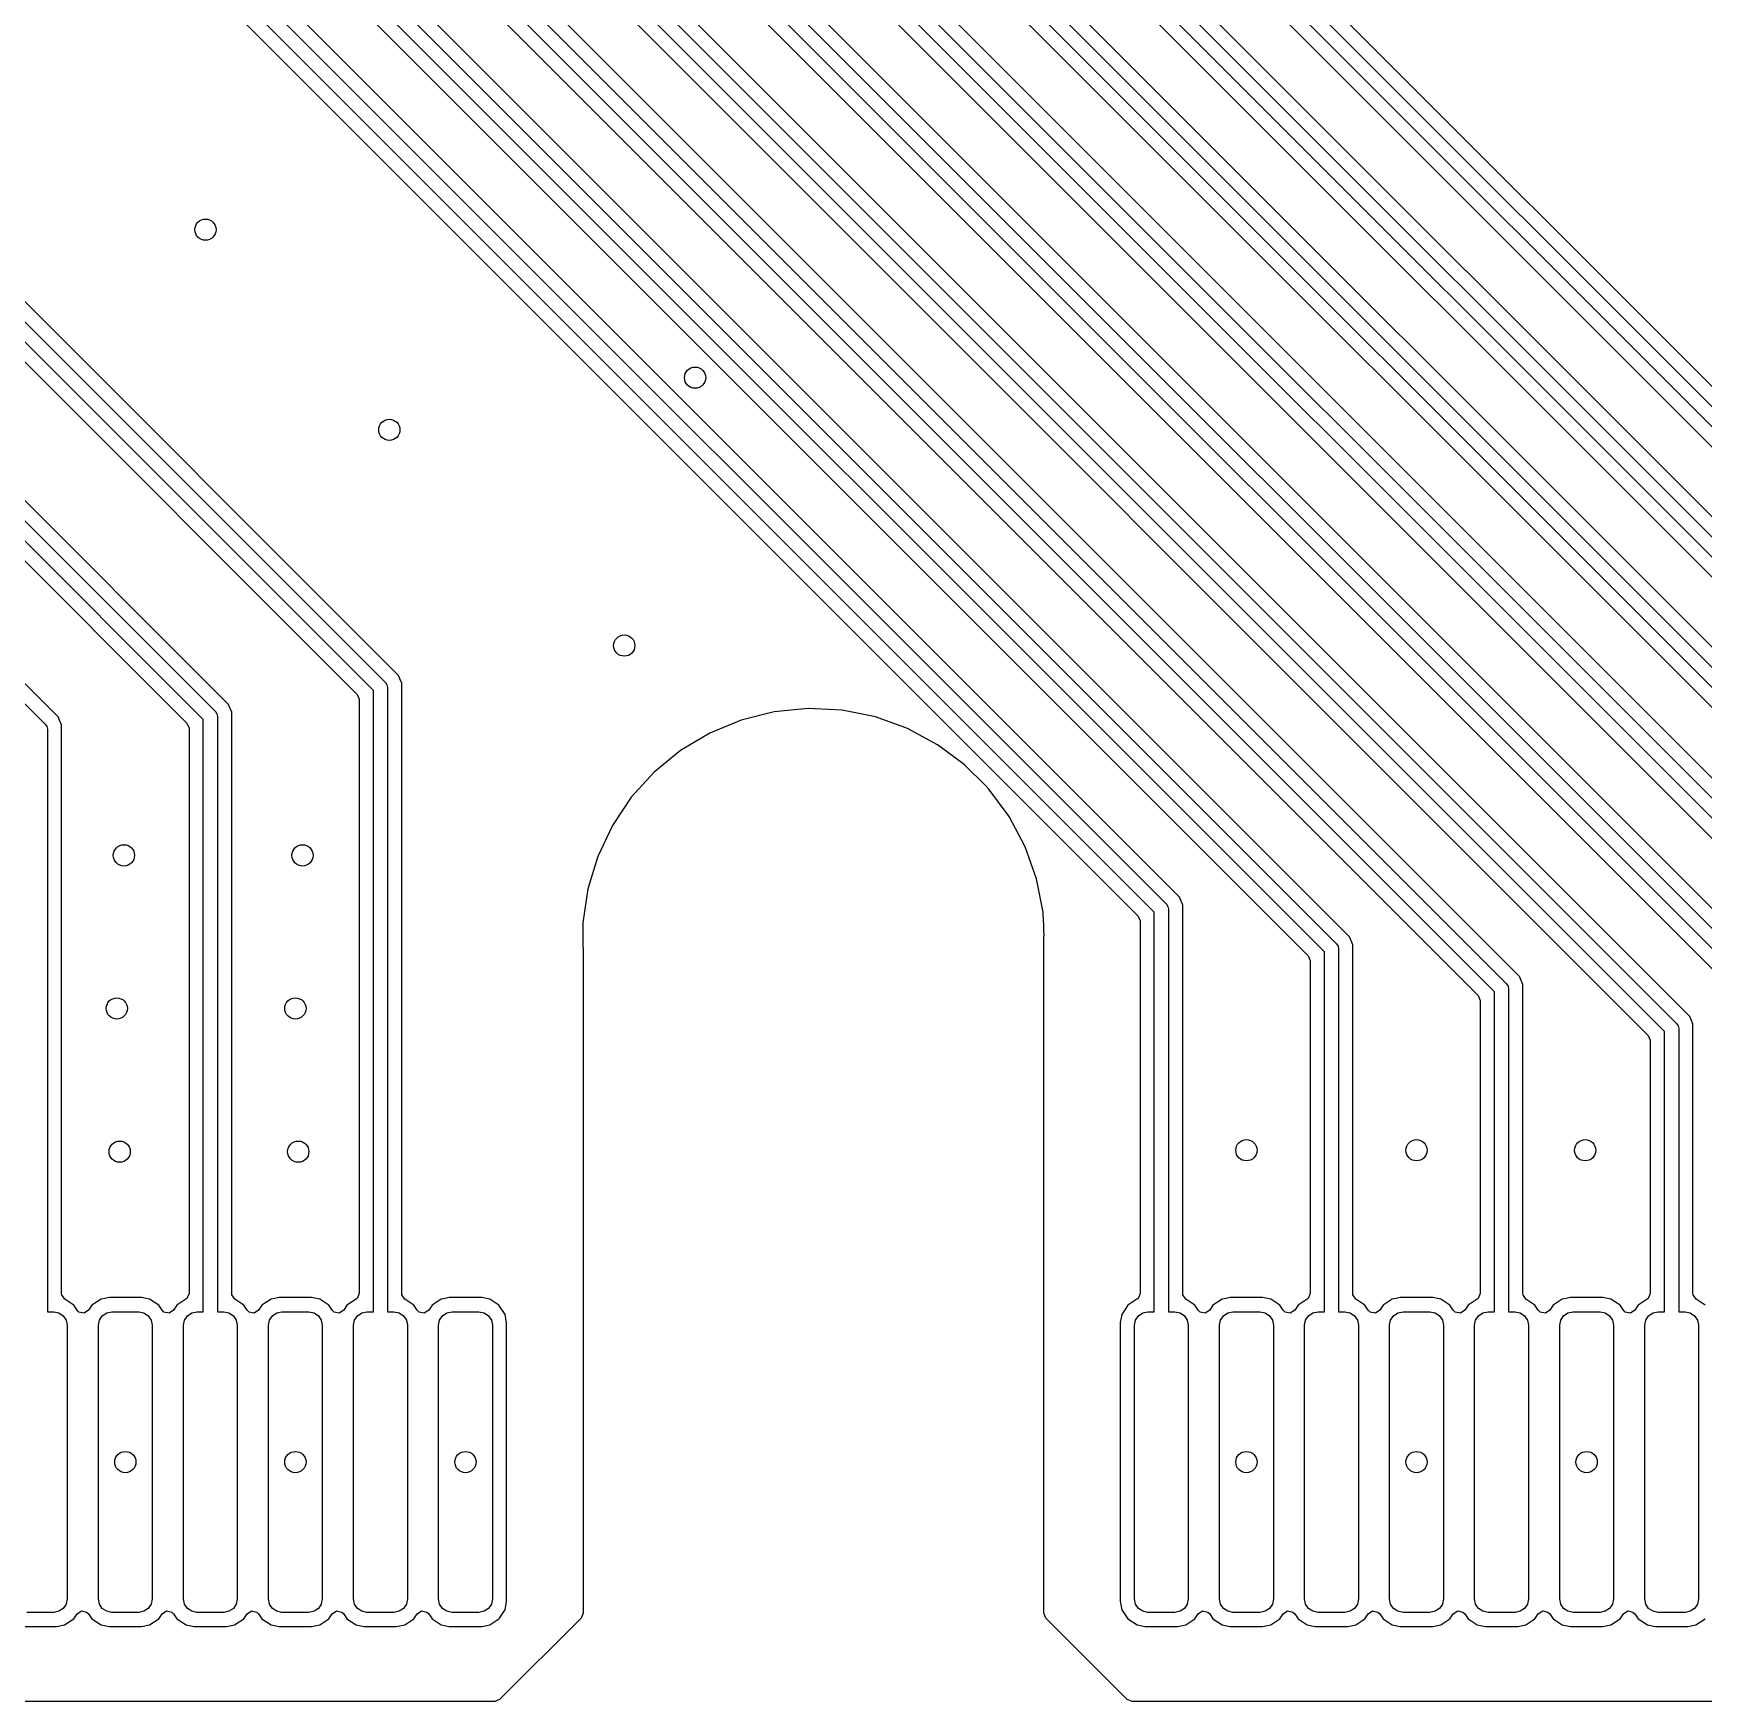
# Model space of a CAD drawing. Extents: x 114.9 to 199.6, y -137.1 to -76.7.
# Drawn here: x 172.59 to 184.38, y -137.15 to -125.38 of the extents above; entities that cross this region are included whole.
import ezdxf

# ---------------------------------------------------------------- set-up
doc = ezdxf.new("R2010")
doc.units = 0
doc.layers.add('BLACK', color=7, linetype='CONTINUOUS')

msp = doc.modelspace()

# ---------------------------------------------------------------- linework, layer by layer
at = {"layer": 'BLACK', "linetype": 'CONTINUOUS'}
for p, q in [((185.477585, -132.597024), (175.424852, -122.544291)), ((178.682414, -122.546774), (189.985148, -133.849507)), ((190.1, -133.82223), (178.774645, -122.496875)), ((178.86, -122.44081), (190.185355, -133.766165)), ((185.3, -132.70299), (175.224645, -122.627635)), ((175.31, -122.57157), (185.385355, -132.646925)), ((176.31, -122.652329), (186.585356, -132.927685)), ((186.677586, -132.877786), (176.424852, -122.625052)), ((178.14, -122.640049), (188.985355, -133.485404)), ((189.077586, -133.435507), (178.254852, -122.612772)), ((175.132413, -122.677534), (185.185148, -132.730268)), ((176.132412, -122.758292), (181.265174, -127.891054)), ((186.5, -132.98375), (176.224645, -122.708395)), ((187.7, -133.26071), (177.194645, -122.755355)), ((177.28, -122.699289), (187.785356, -133.204645)), ((187.877588, -133.154749), (177.394852, -122.672012)), ((177.962414, -122.746015), (188.785148, -133.568747)), ((188.9, -133.54147), (178.054645, -122.696115)), ((184.1, -132.42223), (174.564645, -122.886875)), ((174.65, -122.830809), (184.185356, -132.366165)), ((184.277586, -132.316266), (174.764852, -122.803532)), ((177.102414, -122.805255), (187.585148, -133.287987)), ((174.472413, -122.936774), (183.985148, -132.449507)), ((174, -123.10005), (182.985355, -132.085405)), ((183.077587, -132.035508), (174.114852, -123.072772)), ((173.822413, -123.206014), (182.785148, -132.168747)), ((182.9, -132.14147), (173.914645, -123.156115)), ((173.35, -123.369289), (181.785356, -131.804645)), ((181.877587, -131.754747), (173.464852, -123.342012)), ((173.172413, -123.475254), (181.585148, -131.887987)), ((181.7, -131.86071), (173.264645, -123.425355)), ((180.677588, -131.474749), (172.807852, -123.605012)), ((185.711319, -129.15), (180.150568, -123.589248)), ((180.5, -131.58071), (172.607645, -123.688355)), ((172.693, -123.632289), (180.585356, -131.524645)), ((172.515413, -123.738254), (180.385148, -131.607987)), ((174.99, -130.016899), (170.107645, -125.134544)), ((170.193, -125.078479), (175.075355, -129.960834)), ((175.167588, -129.910938), (170.307852, -125.051201)), ((170.015413, -125.184443), (174.875148, -130.044176)), ((173.79, -130.22071), (169.174645, -125.605355)), ((169.26, -125.54929), (173.875355, -130.164645)), ((173.967588, -130.114749), (169.374852, -125.522012)), ((172.767587, -130.204748), (168.284852, -125.722012)), ((169.082413, -125.655254), (173.675148, -130.247987)), ((168.17, -125.749289), (172.675355, -130.254644)), ((181.265174, -127.891054), (186.385148, -133.011027)), ((175.075355, -129.960834), (175.086194, -129.977055)), ((175.086194, -129.977055), (175.09, -129.996189)), ((175.179042, -129.938593), (175.167588, -129.910938)), ((175.179043, -129.938596), (175.179042, -129.938593)), ((175.1905, -129.966253), (175.179043, -129.938596)), ((175.1905, -134.270767), (175.1905, -129.966253)), ((174.875148, -130.044176), (174.8895, -130.078824)), ((174.8895, -130.078824), (174.8895, -134.270767)), ((174.99, -134.4), (174.99, -130.016899)), ((175.09, -129.996189), (175.09, -134.4)), ((172.774295, -130.220946), (172.767587, -130.204748)), ((173.875355, -130.164645), (173.886194, -130.180866)), ((173.886194, -130.180866), (173.89, -130.2)), ((173.89, -130.2), (173.89, -134.4)), ((173.971326, -130.123775), (173.967588, -130.114749)), ((173.971327, -130.123777), (173.971326, -130.123775)), ((173.990499, -130.170062), (173.971327, -130.123777)), ((173.9905, -130.170066), (173.990499, -130.170062)), ((173.9905, -134.270767), (173.9905, -130.170066)), ((177.818779, -130.167286), (177.5856, -130.225304)), ((178.057953, -130.144151), (177.818779, -130.167286)), ((178.057954, -130.144151), (178.057953, -130.144151)), ((178.105949, -130.146601), (178.057954, -130.144151)), ((178.297937, -130.156402), (178.105949, -130.146601)), ((178.533506, -130.203773), (178.297937, -130.156402)), ((178.533512, -130.203775), (178.533506, -130.203773)), ((178.75956, -130.285234), (178.533512, -130.203775)), ((172.675355, -130.254644), (172.686194, -130.270865)), ((172.686194, -130.270865), (172.686194, -130.270866)), ((172.686194, -130.270866), (172.69, -130.29)), ((172.69, -130.29), (172.69, -134.4)), ((172.774297, -130.220949), (172.774295, -130.220946)), ((172.774297, -130.22095), (172.774297, -130.220949)), ((172.7905, -130.260064), (172.774297, -130.22095)), ((172.7905, -134.270767), (172.7905, -130.260064)), ((173.675148, -130.247987), (173.6895, -130.282635)), ((173.6895, -130.282635), (173.6895, -134.270767)), ((173.79, -134.4), (173.79, -130.22071)), ((177.36347, -130.31695), (177.157214, -130.440234)), ((177.363474, -130.316948), (177.36347, -130.31695)), ((177.5856, -130.225304), (177.363474, -130.316948)), ((178.759564, -130.285236), (178.75956, -130.285234)), ((178.759569, -130.285238), (178.759564, -130.285236)), ((178.971209, -130.399028), (178.759569, -130.285238)), ((177.157214, -130.440234), (176.971307, -130.592478)), ((178.97121, -130.399029), (178.971209, -130.399028)), ((178.971212, -130.39903), (178.97121, -130.399029)), ((178.987486, -130.411166), (178.971212, -130.39903)), ((179.149978, -130.532339), (178.987486, -130.411166)), ((179.163843, -130.542678), (179.149978, -130.532339)), ((179.313154, -130.692826), (179.163843, -130.542678)), ((176.971307, -130.592478), (176.809785, -130.770378)), ((176.809785, -130.770378), (176.676145, -130.97008)), ((179.333274, -130.713059), (179.313154, -130.692826)), ((179.475843, -130.906487), (179.333274, -130.713059)), ((179.588449, -131.118759), (179.475843, -130.906487)), ((176.676145, -130.97008), (176.573291, -131.187253)), ((179.66865, -131.345271), (179.588449, -131.118759)), ((176.573291, -131.187253), (176.503458, -131.417174)), ((179.714706, -131.581107), (179.66865, -131.345271)), ((176.503458, -131.417174), (176.46816, -131.654845)), ((180.682661, -131.486998), (180.677588, -131.474749)), ((180.698171, -131.524443), (180.682661, -131.486998)), ((179.717817, -131.648584), (179.714706, -131.581107)), ((180.385148, -131.607987), (180.3995, -131.642635)), ((180.5, -134.4), (180.5, -131.58071)), ((180.585356, -131.524645), (180.596194, -131.540866)), ((180.596194, -131.540866), (180.6, -131.56)), ((180.6, -131.56), (180.6, -134.4)), ((180.700499, -131.530062), (180.698171, -131.524443)), ((180.7005, -131.530066), (180.700499, -131.530062)), ((180.7005, -134.270767), (180.7005, -131.530066)), ((176.468159, -131.654854), (176.468082, -131.775016)), ((176.46816, -131.654845), (176.468159, -131.654854)), ((179.719889, -131.657871), (179.717817, -131.648584)), ((179.719557, -131.657938), (179.719889, -131.657871)), ((179.720498, -131.66267), (179.719557, -131.657938)), ((179.720499, -131.662672), (179.720498, -131.66267)), ((179.720499, -131.706825), (179.720499, -131.662672)), ((179.722245, -131.74525), (179.720499, -131.706825)), ((180.3995, -131.642635), (180.3995, -134.270767)), ((176.468082, -131.775016), (176.468082, -131.819168)), ((176.468082, -131.819168), (176.468756, -131.822991)), ((176.468756, -131.822991), (176.4695, -131.8315)), ((176.4695, -131.8315), (176.4695, -136.525943)), ((179.720499, -131.750822), (179.722245, -131.74525)), ((179.720499, -136.525942), (179.720499, -131.750822)), ((181.7, -134.4), (181.7, -131.86071)), ((181.785356, -131.804645), (181.796194, -131.820866)), ((181.796194, -131.820866), (181.8, -131.84)), ((181.8, -131.84), (181.8, -134.4)), ((181.879543, -131.759471), (181.877587, -131.754747)), ((181.879545, -131.759475), (181.879543, -131.759471)), ((181.900499, -131.810062), (181.879545, -131.759475)), ((181.9005, -131.810066), (181.900499, -131.810062)), ((181.9005, -134.270767), (181.9005, -131.810066)), ((181.585148, -131.887987), (181.5995, -131.922635)), ((181.5995, -131.922635), (181.5995, -134.270767)), ((182.985355, -132.085405), (182.996194, -132.101626)), ((183.078971, -132.038851), (183.077587, -132.035508)), ((183.084295, -132.051706), (183.078971, -132.038851)), ((183.084297, -132.051709), (183.084295, -132.051706)), ((183.084297, -132.05171), (183.084297, -132.051709)), ((183.1005, -132.090824), (183.084297, -132.05171)), ((183.1005, -134.270767), (183.1005, -132.090824)), ((182.785148, -132.168747), (182.7995, -132.203395)), ((182.7995, -132.203395), (182.7995, -134.270767)), ((182.9, -134.4), (182.9, -132.14147)), ((182.996194, -132.101626), (183, -132.12076)), ((183, -132.12076), (183, -134.4)), ((184.277588, -132.316269), (184.277586, -132.316266)), ((184.289428, -132.344854), (184.277588, -132.316269)), ((183.985148, -132.449507), (183.9995, -132.484155)), ((184.1, -134.4), (184.1, -132.42223)), ((184.185356, -132.366165), (184.196194, -132.382386)), ((184.196194, -132.382386), (184.2, -132.40152)), ((184.2, -132.40152), (184.2, -134.4)), ((184.300499, -132.371582), (184.289428, -132.344854)), ((184.3005, -132.371586), (184.300499, -132.371582)), ((184.3005, -134.270767), (184.3005, -132.371586)), ((183.9995, -132.484155), (183.9995, -134.270767)), ((172.791442, -134.280327), (172.7905, -134.270767)), ((172.812277, -134.311509), (172.791442, -134.280327)), ((172.875948, -134.354051), (172.812277, -134.311509)), ((173.068717, -134.310844), (173.004051, -134.354051)), ((173.068719, -134.310843), (173.068717, -134.310844)), ((173.06872, -134.310843), (173.068719, -134.310843)), ((173.096011, -134.305415), (173.06872, -134.310843)), ((173.125748, -134.2995), (173.096011, -134.305415)), ((173.354251, -134.2995), (173.125748, -134.2995)), ((173.354255, -134.2995), (173.354251, -134.2995)), ((173.399875, -134.308574), (173.354255, -134.2995)), ((173.411281, -134.310843), (173.399875, -134.308574)), ((173.475947, -134.35405), (173.411281, -134.310843)), ((173.667723, -134.311509), (173.604051, -134.354051)), ((173.675148, -134.305415), (173.667723, -134.311509)), ((173.6895, -134.270767), (173.675148, -134.305415)), ((173.991442, -134.280327), (173.9905, -134.270767)), ((174.012277, -134.311509), (173.991442, -134.280327)), ((174.075948, -134.354051), (174.012277, -134.311509)), ((174.268717, -134.310844), (174.204051, -134.354051)), ((174.268719, -134.310843), (174.268717, -134.310844)), ((174.26872, -134.310843), (174.268719, -134.310843)), ((174.296011, -134.305415), (174.26872, -134.310843)), ((174.325748, -134.2995), (174.296011, -134.305415)), ((174.554251, -134.2995), (174.325748, -134.2995)), ((174.554255, -134.2995), (174.554251, -134.2995)), ((174.599875, -134.308574), (174.554255, -134.2995)), ((174.611281, -134.310843), (174.599875, -134.308574)), ((174.675947, -134.35405), (174.611281, -134.310843)), ((174.867723, -134.311509), (174.804051, -134.354051)), ((174.875148, -134.305415), (174.867723, -134.311509)), ((174.8895, -134.270767), (174.875148, -134.305415)), ((175.191442, -134.280327), (175.1905, -134.270767)), ((175.212277, -134.311509), (175.191442, -134.280327)), ((175.275948, -134.354051), (175.212277, -134.311509)), ((175.468717, -134.310844), (175.404051, -134.354051)), ((175.468719, -134.310843), (175.468717, -134.310844)), ((175.46872, -134.310843), (175.468719, -134.310843)), ((175.496011, -134.305415), (175.46872, -134.310843)), ((175.525748, -134.2995), (175.496011, -134.305415)), ((175.754251, -134.2995), (175.525748, -134.2995)), ((175.754255, -134.2995), (175.754251, -134.2995)), ((175.799875, -134.308574), (175.754255, -134.2995)), ((175.811281, -134.310843), (175.799875, -134.308574)), ((175.875947, -134.35405), (175.811281, -134.310843)), ((180.377723, -134.311509), (180.31405, -134.354052)), ((180.385148, -134.305415), (180.377723, -134.311509)), ((180.3995, -134.270767), (180.385148, -134.305415)), ((180.701442, -134.280327), (180.7005, -134.270767)), ((180.722277, -134.311509), (180.701442, -134.280327)), ((180.785948, -134.354051), (180.722277, -134.311509)), ((180.978717, -134.310844), (180.914051, -134.354051)), ((180.978719, -134.310843), (180.978717, -134.310844)), ((180.97872, -134.310843), (180.978719, -134.310843)), ((181.006011, -134.305415), (180.97872, -134.310843)), ((181.035748, -134.2995), (181.006011, -134.305415)), ((181.264251, -134.2995), (181.035748, -134.2995)), ((181.264255, -134.2995), (181.264251, -134.2995)), ((181.309875, -134.308574), (181.264255, -134.2995)), ((181.321281, -134.310843), (181.309875, -134.308574)), ((181.385947, -134.35405), (181.321281, -134.310843)), ((181.577723, -134.311509), (181.514051, -134.354051)), ((181.585148, -134.305415), (181.577723, -134.311509)), ((181.5995, -134.270767), (181.585148, -134.305415)), ((181.901442, -134.280327), (181.9005, -134.270767)), ((181.922277, -134.311509), (181.901442, -134.280327)), ((181.985948, -134.354051), (181.922277, -134.311509)), ((182.178717, -134.310844), (182.114051, -134.354051)), ((182.178719, -134.310843), (182.178717, -134.310844)), ((182.17872, -134.310843), (182.178719, -134.310843)), ((182.206011, -134.305415), (182.17872, -134.310843)), ((182.235748, -134.2995), (182.206011, -134.305415)), ((182.464251, -134.2995), (182.235748, -134.2995)), ((182.464255, -134.2995), (182.464251, -134.2995)), ((182.509875, -134.308574), (182.464255, -134.2995)), ((182.521281, -134.310843), (182.509875, -134.308574)), ((182.585947, -134.35405), (182.521281, -134.310843)), ((182.777723, -134.311509), (182.714051, -134.354051)), ((182.785148, -134.305415), (182.777723, -134.311509)), ((182.7995, -134.270767), (182.785148, -134.305415)), ((183.101442, -134.280327), (183.1005, -134.270767)), ((183.122277, -134.311509), (183.101442, -134.280327)), ((183.185948, -134.354051), (183.122277, -134.311509)), ((183.378717, -134.310844), (183.314051, -134.354051)), ((183.378719, -134.310843), (183.378717, -134.310844)), ((183.37872, -134.310843), (183.378719, -134.310843)), ((183.406011, -134.305415), (183.37872, -134.310843)), ((183.435748, -134.2995), (183.406011, -134.305415)), ((183.664251, -134.2995), (183.435748, -134.2995)), ((183.664255, -134.2995), (183.664251, -134.2995)), ((183.709875, -134.308574), (183.664255, -134.2995)), ((183.721281, -134.310843), (183.709875, -134.308574)), ((183.785947, -134.35405), (183.721281, -134.310843)), ((183.977723, -134.311509), (183.914051, -134.354051)), ((183.985148, -134.305415), (183.977723, -134.311509)), ((183.9995, -134.270767), (183.985148, -134.305415)), ((184.301442, -134.280327), (184.3005, -134.270767)), ((184.322277, -134.311509), (184.301442, -134.280327)), ((184.385948, -134.354051), (184.322277, -134.311509)), ((172.69, -134.4), (172.735, -134.4)), ((172.735, -134.4), (172.771355, -134.407231)), ((172.771355, -134.407231), (172.802175, -134.427825)), ((172.802175, -134.427825), (172.822769, -134.458645)), ((172.899258, -134.388938), (172.875948, -134.354051)), ((172.912777, -134.402457), (172.899258, -134.388938)), ((172.94956, -134.409773), (172.912777, -134.402457)), ((172.980742, -134.388938), (172.94956, -134.409773)), ((173.004051, -134.354051), (172.980742, -134.388938)), ((173.057231, -134.458645), (173.077825, -134.427825)), ((173.077825, -134.427825), (173.108645, -134.407231)), ((173.108645, -134.407231), (173.145, -134.4)), ((173.145, -134.4), (173.335, -134.4)), ((173.335, -134.4), (173.371355, -134.407231)), ((173.371355, -134.407231), (173.402175, -134.427825)), ((173.402175, -134.427825), (173.422769, -134.458645)), ((173.499258, -134.388938), (173.475947, -134.35405)), ((173.512777, -134.402457), (173.499258, -134.388938)), ((173.54956, -134.409773), (173.512777, -134.402457)), ((173.580742, -134.388938), (173.54956, -134.409773)), ((173.604051, -134.354051), (173.580742, -134.388938)), ((173.657231, -134.458645), (173.677825, -134.427825)), ((173.677825, -134.427825), (173.708645, -134.407231)), ((173.708645, -134.407231), (173.745, -134.4)), ((173.745, -134.4), (173.79, -134.4)), ((173.89, -134.4), (173.935, -134.4)), ((173.935, -134.4), (173.971355, -134.407231)), ((173.971355, -134.407231), (174.002175, -134.427825)), ((174.002175, -134.427825), (174.022769, -134.458645)), ((174.099258, -134.388938), (174.075948, -134.354051)), ((174.112777, -134.402457), (174.099258, -134.388938)), ((174.14956, -134.409773), (174.112777, -134.402457)), ((174.180742, -134.388938), (174.14956, -134.409773)), ((174.204051, -134.354051), (174.180742, -134.388938)), ((174.257231, -134.458645), (174.277825, -134.427825)), ((174.277825, -134.427825), (174.308645, -134.407231)), ((174.308645, -134.407231), (174.345, -134.4)), ((174.345, -134.4), (174.535, -134.4)), ((174.535, -134.4), (174.571355, -134.407231)), ((174.571355, -134.407231), (174.602175, -134.427825)), ((174.602175, -134.427825), (174.622769, -134.458645)), ((174.699258, -134.388938), (174.675947, -134.35405)), ((174.712777, -134.402457), (174.699258, -134.388938)), ((174.74956, -134.409773), (174.712777, -134.402457)), ((174.780742, -134.388938), (174.74956, -134.409773)), ((174.804051, -134.354051), (174.780742, -134.388938)), ((174.857231, -134.458645), (174.877825, -134.427825)), ((174.877825, -134.427825), (174.908645, -134.407231)), ((174.908645, -134.407231), (174.945, -134.4)), ((174.945, -134.4), (174.99, -134.4)), ((175.09, -134.4), (175.135, -134.4)), ((175.135, -134.4), (175.171355, -134.407231)), ((175.171355, -134.407231), (175.202175, -134.427825)), ((175.202175, -134.427825), (175.222769, -134.458645)), ((175.299258, -134.388938), (175.275948, -134.354051)), ((175.312777, -134.402457), (175.299258, -134.388938)), ((175.34956, -134.409773), (175.312777, -134.402457)), ((175.380742, -134.388938), (175.34956, -134.409773)), ((175.404051, -134.354051), (175.380742, -134.388938)), ((175.457231, -134.458645), (175.477825, -134.427825)), ((175.477825, -134.427825), (175.508645, -134.407231)), ((175.508645, -134.407231), (175.545, -134.4)), ((175.545, -134.4), (175.735, -134.4)), ((175.735, -134.4), (175.771355, -134.407231)), ((175.771355, -134.407231), (175.802175, -134.427825)), ((175.802175, -134.427825), (175.822769, -134.458645)), ((175.875948, -134.354052), (175.875947, -134.35405)), ((175.919157, -134.41872), (175.875948, -134.354052)), ((175.930499, -134.475746), (175.919157, -134.41872)), ((180.266305, -134.44153), (180.2595, -134.475745)), ((180.270843, -134.418718), (180.266305, -134.44153)), ((180.31405, -134.354052), (180.270843, -134.418718)), ((180.367231, -134.458645), (180.387825, -134.427825)), ((180.387825, -134.427825), (180.418645, -134.407231)), ((180.418645, -134.407231), (180.455, -134.4)), ((180.455, -134.4), (180.5, -134.4)), ((180.6, -134.4), (180.645, -134.4)), ((180.645, -134.4), (180.681355, -134.407231)), ((180.681355, -134.407231), (180.712175, -134.427825)), ((180.712175, -134.427825), (180.732769, -134.458645)), ((180.809258, -134.388938), (180.785948, -134.354051)), ((180.822777, -134.402457), (180.809258, -134.388938)), ((180.85956, -134.409773), (180.822777, -134.402457)), ((180.890742, -134.388938), (180.85956, -134.409773)), ((180.914051, -134.354051), (180.890742, -134.388938)), ((180.967231, -134.458645), (180.987825, -134.427825)), ((180.987825, -134.427825), (181.018645, -134.407231)), ((181.018645, -134.407231), (181.055, -134.4)), ((181.055, -134.4), (181.245, -134.4)), ((181.245, -134.4), (181.281355, -134.407231)), ((181.281355, -134.407231), (181.312175, -134.427825)), ((181.312175, -134.427825), (181.332769, -134.458645)), ((181.409258, -134.388938), (181.385947, -134.35405)), ((181.422777, -134.402457), (181.409258, -134.388938)), ((181.45956, -134.409773), (181.422777, -134.402457)), ((181.490742, -134.388938), (181.45956, -134.409773)), ((181.514051, -134.354051), (181.490742, -134.388938)), ((181.567231, -134.458645), (181.587825, -134.427825)), ((181.587825, -134.427825), (181.618645, -134.407231)), ((181.618645, -134.407231), (181.655, -134.4)), ((181.655, -134.4), (181.7, -134.4)), ((181.8, -134.4), (181.845, -134.4)), ((181.845, -134.4), (181.881355, -134.407231)), ((181.881355, -134.407231), (181.912175, -134.427825)), ((181.912175, -134.427825), (181.932769, -134.458645)), ((182.009258, -134.388938), (181.985948, -134.354051)), ((182.022777, -134.402457), (182.009258, -134.388938)), ((182.05956, -134.409773), (182.022777, -134.402457)), ((182.090742, -134.388938), (182.05956, -134.409773)), ((182.114051, -134.354051), (182.090742, -134.388938)), ((182.167231, -134.458645), (182.187825, -134.427825)), ((182.187825, -134.427825), (182.218645, -134.407231)), ((182.218645, -134.407231), (182.255, -134.4)), ((182.255, -134.4), (182.445, -134.4)), ((182.445, -134.4), (182.481355, -134.407231)), ((182.481355, -134.407231), (182.512175, -134.427825)), ((182.512175, -134.427825), (182.532769, -134.458645)), ((182.609258, -134.388938), (182.585947, -134.35405)), ((182.622777, -134.402457), (182.609258, -134.388938)), ((182.65956, -134.409773), (182.622777, -134.402457)), ((182.690742, -134.388938), (182.65956, -134.409773)), ((182.714051, -134.354051), (182.690742, -134.388938)), ((182.767231, -134.458645), (182.787825, -134.427825)), ((182.787825, -134.427825), (182.818645, -134.407231)), ((182.818645, -134.407231), (182.855, -134.4)), ((182.855, -134.4), (182.9, -134.4)), ((183, -134.4), (183.045, -134.4)), ((183.045, -134.4), (183.081355, -134.407231)), ((183.081355, -134.407231), (183.112175, -134.427825)), ((183.112175, -134.427825), (183.132769, -134.458645)), ((183.209258, -134.388938), (183.185948, -134.354051)), ((183.222777, -134.402457), (183.209258, -134.388938)), ((183.25956, -134.409773), (183.222777, -134.402457)), ((183.290742, -134.388938), (183.25956, -134.409773)), ((183.314051, -134.354051), (183.290742, -134.388938)), ((183.367231, -134.458645), (183.387825, -134.427825)), ((183.387825, -134.427825), (183.418645, -134.407231)), ((183.418645, -134.407231), (183.455, -134.4)), ((183.455, -134.4), (183.645, -134.4)), ((183.645, -134.4), (183.681355, -134.407231)), ((183.681355, -134.407231), (183.712175, -134.427825)), ((183.712175, -134.427825), (183.732769, -134.458645)), ((183.809258, -134.388938), (183.785947, -134.35405)), ((183.822777, -134.402457), (183.809258, -134.388938)), ((183.85956, -134.409773), (183.822777, -134.402457)), ((183.890742, -134.388938), (183.85956, -134.409773)), ((183.914051, -134.354051), (183.890742, -134.388938)), ((183.967231, -134.458645), (183.987825, -134.427825)), ((183.987825, -134.427825), (184.018645, -134.407231)), ((184.018645, -134.407231), (184.055, -134.4)), ((184.055, -134.4), (184.1, -134.4)), ((184.2, -134.4), (184.245, -134.4)), ((184.245, -134.4), (184.281355, -134.407231)), ((184.281355, -134.407231), (184.312175, -134.427825)), ((184.312175, -134.427825), (184.332769, -134.458645)), ((172.822769, -134.458645), (172.83, -134.495)), ((172.83, -134.495), (172.83, -136.425)), ((173.05, -134.495), (173.057231, -134.458645)), ((173.05, -136.425), (173.05, -134.495)), ((173.422769, -134.458645), (173.43, -134.495)), ((173.43, -134.495), (173.43, -136.425)), ((173.65, -134.495), (173.657231, -134.458645)), ((173.65, -136.425), (173.65, -134.495)), ((174.022769, -134.458645), (174.03, -134.495)), ((174.03, -134.495), (174.03, -136.425)), ((174.25, -134.495), (174.257231, -134.458645)), ((174.25, -136.425), (174.25, -134.495)), ((174.622769, -134.458645), (174.63, -134.495)), ((174.63, -134.495), (174.63, -136.425)), ((174.85, -134.495), (174.857231, -134.458645)), ((174.85, -136.425), (174.85, -134.495)), ((175.222769, -134.458645), (175.23, -134.495)), ((175.23, -134.495), (175.23, -136.425)), ((175.45, -134.495), (175.457231, -134.458645)), ((175.45, -136.425), (175.45, -134.495)), ((175.822769, -134.458645), (175.83, -134.495)), ((175.83, -134.495), (175.83, -136.425)), ((175.9305, -136.444255), (175.930499, -134.475746)), ((180.2595, -134.475745), (180.2595, -134.475746)), ((180.2595, -134.475746), (180.2595, -134.475748)), ((180.2595, -134.475748), (180.2595, -136.444251)), ((180.36, -134.495), (180.367231, -134.458645)), ((180.36, -136.425), (180.36, -134.495)), ((180.732769, -134.458645), (180.74, -134.495)), ((180.74, -134.495), (180.74, -136.425)), ((180.96, -134.495), (180.967231, -134.458645)), ((180.96, -136.425), (180.96, -134.495)), ((181.332769, -134.458645), (181.34, -134.495)), ((181.34, -134.495), (181.34, -136.425)), ((181.56, -134.495), (181.567231, -134.458645)), ((181.56, -136.425), (181.56, -134.495)), ((181.932769, -134.458645), (181.94, -134.495)), ((181.94, -134.495), (181.94, -136.425)), ((182.16, -134.495), (182.167231, -134.458645)), ((182.16, -136.425), (182.16, -134.495)), ((182.532769, -134.458645), (182.54, -134.495)), ((182.54, -134.495), (182.54, -136.425)), ((182.76, -134.495), (182.767231, -134.458645)), ((182.76, -136.425), (182.76, -134.495)), ((183.132769, -134.458645), (183.14, -134.495)), ((183.14, -134.495), (183.14, -136.425)), ((183.36, -134.495), (183.367231, -134.458645)), ((183.36, -136.425), (183.36, -134.495)), ((183.732769, -134.458645), (183.74, -134.495)), ((183.74, -134.495), (183.74, -136.425)), ((183.96, -134.495), (183.967231, -134.458645)), ((183.96, -136.425), (183.96, -134.495)), ((184.332769, -134.458645), (184.34, -134.495)), ((184.34, -134.495), (184.34, -136.425)), ((172.83, -136.425), (172.822769, -136.461355)), ((173.057231, -136.461355), (173.05, -136.425)), ((173.43, -136.425), (173.422769, -136.461355)), ((173.657231, -136.461355), (173.65, -136.425)), ((174.03, -136.425), (174.022769, -136.461355)), ((174.257231, -136.461355), (174.25, -136.425)), ((174.63, -136.425), (174.622769, -136.461355)), ((174.857231, -136.461355), (174.85, -136.425)), ((175.23, -136.425), (175.222769, -136.461355)), ((175.457231, -136.461355), (175.45, -136.425)), ((175.83, -136.425), (175.822769, -136.461355)), ((175.919157, -136.50128), (175.9305, -136.444255)), ((180.2595, -136.444251), (180.261277, -136.453184)), ((180.261277, -136.453184), (180.270843, -136.50128)), ((180.367231, -136.461355), (180.36, -136.425)), ((180.74, -136.425), (180.732769, -136.461355)), ((180.967231, -136.461355), (180.96, -136.425)), ((181.34, -136.425), (181.332769, -136.461355)), ((181.567231, -136.461355), (181.56, -136.425)), ((181.94, -136.425), (181.932769, -136.461355)), ((182.167231, -136.461355), (182.16, -136.425)), ((182.54, -136.425), (182.532769, -136.461355)), ((182.767231, -136.461355), (182.76, -136.425)), ((183.14, -136.425), (183.132769, -136.461355)), ((183.367231, -136.461355), (183.36, -136.425)), ((183.74, -136.425), (183.732769, -136.461355)), ((183.967231, -136.461355), (183.96, -136.425)), ((184.34, -136.425), (184.332769, -136.461355)), ((172.735, -136.52), (172.545, -136.52)), ((172.771355, -136.512769), (172.735, -136.52)), ((172.802175, -136.492175), (172.771355, -136.512769)), ((172.822769, -136.461355), (172.802175, -136.492175)), ((172.81128, -136.609157), (172.875948, -136.565948)), ((172.875948, -136.565948), (172.899257, -136.531061)), ((172.899257, -136.531061), (172.930438, -136.510226)), ((172.930438, -136.510226), (172.96722, -136.517541)), ((172.96722, -136.517541), (172.980741, -136.531061)), ((172.980741, -136.531061), (173.004052, -136.565949)), ((173.004052, -136.565949), (173.068718, -136.609156)), ((173.077825, -136.492175), (173.057231, -136.461355)), ((173.108645, -136.512769), (173.077825, -136.492175)), ((173.145, -136.52), (173.108645, -136.512769)), ((173.335, -136.52), (173.145, -136.52)), ((173.371355, -136.512769), (173.335, -136.52)), ((173.402175, -136.492175), (173.371355, -136.512769)), ((173.422769, -136.461355), (173.402175, -136.492175)), ((173.41128, -136.609157), (173.475948, -136.565948)), ((173.475948, -136.565948), (173.499257, -136.531061)), ((173.499257, -136.531061), (173.530438, -136.510226)), ((173.530438, -136.510226), (173.56722, -136.517541)), ((173.56722, -136.517541), (173.580741, -136.531061)), ((173.580741, -136.531061), (173.604052, -136.565949)), ((173.604052, -136.565949), (173.668718, -136.609156)), ((173.677825, -136.492175), (173.657231, -136.461355)), ((173.708645, -136.512769), (173.677825, -136.492175)), ((173.745, -136.52), (173.708645, -136.512769)), ((173.935, -136.52), (173.745, -136.52)), ((173.971355, -136.512769), (173.935, -136.52)), ((174.002175, -136.492175), (173.971355, -136.512769)), ((174.022769, -136.461355), (174.002175, -136.492175)), ((174.01128, -136.609157), (174.075948, -136.565948)), ((174.075948, -136.565948), (174.099257, -136.531061)), ((174.099257, -136.531061), (174.130438, -136.510226)), ((174.130438, -136.510226), (174.16722, -136.517541)), ((174.16722, -136.517541), (174.180741, -136.531061)), ((174.180741, -136.531061), (174.204052, -136.565949)), ((174.204052, -136.565949), (174.268718, -136.609156)), ((174.277825, -136.492175), (174.257231, -136.461355)), ((174.308645, -136.512769), (174.277825, -136.492175)), ((174.345, -136.52), (174.308645, -136.512769)), ((174.535, -136.52), (174.345, -136.52)), ((174.571355, -136.512769), (174.535, -136.52)), ((174.602175, -136.492175), (174.571355, -136.512769)), ((174.622769, -136.461355), (174.602175, -136.492175)), ((174.61128, -136.609157), (174.675948, -136.565948)), ((174.675948, -136.565948), (174.699257, -136.531061)), ((174.699257, -136.531061), (174.730438, -136.510226)), ((174.730438, -136.510226), (174.76722, -136.517541)), ((174.76722, -136.517541), (174.780741, -136.531061)), ((174.780741, -136.531061), (174.804052, -136.565949)), ((174.804052, -136.565949), (174.868718, -136.609156)), ((174.877825, -136.492175), (174.857231, -136.461355)), ((174.908645, -136.512769), (174.877825, -136.492175)), ((174.945, -136.52), (174.908645, -136.512769)), ((175.135, -136.52), (174.945, -136.52)), ((175.171355, -136.512769), (175.135, -136.52)), ((175.202175, -136.492175), (175.171355, -136.512769)), ((175.222769, -136.461355), (175.202175, -136.492175)), ((175.21128, -136.609157), (175.275948, -136.565948)), ((175.275948, -136.565948), (175.299257, -136.531061)), ((175.299257, -136.531061), (175.330438, -136.510226)), ((175.330438, -136.510226), (175.36722, -136.517541)), ((175.36722, -136.517541), (175.380741, -136.531061)), ((175.380741, -136.531061), (175.404052, -136.565949)), ((175.404052, -136.565949), (175.468718, -136.609156)), ((175.477825, -136.492175), (175.457231, -136.461355)), ((175.508645, -136.512769), (175.477825, -136.492175)), ((175.545, -136.52), (175.508645, -136.512769)), ((175.735, -136.52), (175.545, -136.52)), ((175.771355, -136.512769), (175.735, -136.52)), ((175.802175, -136.492175), (175.771355, -136.512769)), ((175.822769, -136.461355), (175.802175, -136.492175)), ((175.81128, -136.609157), (175.875948, -136.565948)), ((175.875948, -136.565948), (175.879528, -136.560591)), ((175.879528, -136.560591), (175.908292, -136.517541)), ((176.455148, -136.560591), (175.880591, -137.135148)), ((175.908292, -136.517541), (175.919157, -136.50128)), ((176.4695, -136.525943), (176.455148, -136.560591)), ((179.734851, -136.56059), (179.720499, -136.525942)), ((180.309409, -137.135148), (179.734851, -136.56059)), ((180.270843, -136.50128), (180.270843, -136.501281)), ((180.270843, -136.501281), (180.270844, -136.501282)), ((180.270844, -136.501282), (180.314052, -136.565949)), ((180.314052, -136.565949), (180.378718, -136.609156)), ((180.387825, -136.492175), (180.367231, -136.461355)), ((180.418645, -136.512769), (180.387825, -136.492175)), ((180.455, -136.52), (180.418645, -136.512769)), ((180.645, -136.52), (180.455, -136.52)), ((180.681355, -136.512769), (180.645, -136.52)), ((180.712175, -136.492175), (180.681355, -136.512769)), ((180.732769, -136.461355), (180.712175, -136.492175)), ((180.72128, -136.609157), (180.785948, -136.565948)), ((180.785948, -136.565948), (180.809257, -136.531061)), ((180.809257, -136.531061), (180.840438, -136.510226)), ((180.840438, -136.510226), (180.87722, -136.517541)), ((180.87722, -136.517541), (180.890741, -136.531061)), ((180.890741, -136.531061), (180.914052, -136.565949)), ((180.914052, -136.565949), (180.978718, -136.609156)), ((180.987825, -136.492175), (180.967231, -136.461355)), ((181.018645, -136.512769), (180.987825, -136.492175)), ((181.055, -136.52), (181.018645, -136.512769)), ((181.245, -136.52), (181.055, -136.52)), ((181.281355, -136.512769), (181.245, -136.52)), ((181.312175, -136.492175), (181.281355, -136.512769)), ((181.332769, -136.461355), (181.312175, -136.492175)), ((181.32128, -136.609157), (181.385948, -136.565948)), ((181.385948, -136.565948), (181.409257, -136.531061)), ((181.409257, -136.531061), (181.440438, -136.510226)), ((181.440438, -136.510226), (181.47722, -136.517541)), ((181.47722, -136.517541), (181.490741, -136.531061)), ((181.490741, -136.531061), (181.514052, -136.565949)), ((181.514052, -136.565949), (181.578718, -136.609156)), ((181.587825, -136.492175), (181.567231, -136.461355)), ((181.618645, -136.512769), (181.587825, -136.492175)), ((181.655, -136.52), (181.618645, -136.512769)), ((181.845, -136.52), (181.655, -136.52)), ((181.881355, -136.512769), (181.845, -136.52)), ((181.912175, -136.492175), (181.881355, -136.512769)), ((181.932769, -136.461355), (181.912175, -136.492175)), ((181.92128, -136.609157), (181.985948, -136.565948)), ((181.985948, -136.565948), (182.009257, -136.531061)), ((182.009257, -136.531061), (182.040438, -136.510226)), ((182.040438, -136.510226), (182.07722, -136.517541)), ((182.07722, -136.517541), (182.090741, -136.531061)), ((182.090741, -136.531061), (182.114052, -136.565949)), ((182.114052, -136.565949), (182.178718, -136.609156)), ((182.187825, -136.492175), (182.167231, -136.461355)), ((182.218645, -136.512769), (182.187825, -136.492175)), ((182.255, -136.52), (182.218645, -136.512769)), ((182.445, -136.52), (182.255, -136.52)), ((182.481355, -136.512769), (182.445, -136.52)), ((182.512175, -136.492175), (182.481355, -136.512769)), ((182.532769, -136.461355), (182.512175, -136.492175)), ((182.52128, -136.609157), (182.585948, -136.565948)), ((182.585948, -136.565948), (182.609257, -136.531061)), ((182.609257, -136.531061), (182.640438, -136.510226)), ((182.640438, -136.510226), (182.67722, -136.517541)), ((182.67722, -136.517541), (182.690741, -136.531061)), ((182.690741, -136.531061), (182.714052, -136.565949)), ((182.714052, -136.565949), (182.778718, -136.609156)), ((182.787825, -136.492175), (182.767231, -136.461355)), ((182.818645, -136.512769), (182.787825, -136.492175)), ((182.855, -136.52), (182.818645, -136.512769)), ((183.045, -136.52), (182.855, -136.52)), ((183.081355, -136.512769), (183.045, -136.52)), ((183.112175, -136.492175), (183.081355, -136.512769)), ((183.132769, -136.461355), (183.112175, -136.492175)), ((183.12128, -136.609157), (183.185948, -136.565948)), ((183.185948, -136.565948), (183.209257, -136.531061)), ((183.209257, -136.531061), (183.240438, -136.510226)), ((183.240438, -136.510226), (183.27722, -136.517541)), ((183.27722, -136.517541), (183.290741, -136.531061)), ((183.290741, -136.531061), (183.314052, -136.565949)), ((183.314052, -136.565949), (183.378718, -136.609156)), ((183.387825, -136.492175), (183.367231, -136.461355)), ((183.418645, -136.512769), (183.387825, -136.492175)), ((183.455, -136.52), (183.418645, -136.512769)), ((183.645, -136.52), (183.455, -136.52)), ((183.681355, -136.512769), (183.645, -136.52)), ((183.712175, -136.492175), (183.681355, -136.512769)), ((183.732769, -136.461355), (183.712175, -136.492175)), ((183.72128, -136.609157), (183.785948, -136.565948)), ((183.785948, -136.565948), (183.809257, -136.531061)), ((183.809257, -136.531061), (183.840438, -136.510226)), ((183.840438, -136.510226), (183.87722, -136.517541)), ((183.87722, -136.517541), (183.890741, -136.531061)), ((183.890741, -136.531061), (183.914052, -136.565949)), ((183.914052, -136.565949), (183.978718, -136.609156)), ((183.987825, -136.492175), (183.967231, -136.461355)), ((184.018645, -136.512769), (183.987825, -136.492175)), ((184.055, -136.52), (184.018645, -136.512769)), ((184.245, -136.52), (184.055, -136.52)), ((184.281355, -136.512769), (184.245, -136.52)), ((184.312175, -136.492175), (184.281355, -136.512769)), ((184.332769, -136.461355), (184.312175, -136.492175)), ((184.32128, -136.609157), (184.385948, -136.565948)), ((172.525745, -136.6205), (172.754254, -136.620499)), ((172.754254, -136.620499), (172.81128, -136.609157)), ((173.068718, -136.609156), (173.06872, -136.609157)), ((173.06872, -136.609157), (173.125745, -136.6205)), ((173.125745, -136.6205), (173.354254, -136.620499)), ((173.354254, -136.620499), (173.41128, -136.609157)), ((173.668718, -136.609156), (173.66872, -136.609157)), ((173.66872, -136.609157), (173.725745, -136.6205)), ((173.725745, -136.6205), (173.954254, -136.620499)), ((173.954254, -136.620499), (174.01128, -136.609157)), ((174.268718, -136.609156), (174.26872, -136.609157)), ((174.26872, -136.609157), (174.325745, -136.6205)), ((174.325745, -136.6205), (174.554254, -136.620499)), ((174.554254, -136.620499), (174.61128, -136.609157)), ((174.868718, -136.609156), (174.86872, -136.609157)), ((174.86872, -136.609157), (174.925745, -136.6205)), ((174.925745, -136.6205), (175.154254, -136.620499)), ((175.154254, -136.620499), (175.21128, -136.609157)), ((175.468718, -136.609156), (175.46872, -136.609157)), ((175.46872, -136.609157), (175.525745, -136.6205)), ((175.525745, -136.6205), (175.754254, -136.620499)), ((175.754254, -136.620499), (175.81128, -136.609157)), ((180.378718, -136.609156), (180.37872, -136.609157)), ((180.37872, -136.609157), (180.435745, -136.6205)), ((180.435745, -136.6205), (180.664254, -136.620499)), ((180.664254, -136.620499), (180.72128, -136.609157)), ((180.978718, -136.609156), (180.97872, -136.609157)), ((180.97872, -136.609157), (181.035745, -136.6205)), ((181.035745, -136.6205), (181.264254, -136.620499)), ((181.264254, -136.620499), (181.32128, -136.609157)), ((181.578718, -136.609156), (181.57872, -136.609157)), ((181.57872, -136.609157), (181.635745, -136.6205)), ((181.635745, -136.6205), (181.864254, -136.620499)), ((181.864254, -136.620499), (181.92128, -136.609157)), ((182.178718, -136.609156), (182.17872, -136.609157)), ((182.17872, -136.609157), (182.235745, -136.6205)), ((182.235745, -136.6205), (182.464254, -136.620499)), ((182.464254, -136.620499), (182.52128, -136.609157)), ((182.778718, -136.609156), (182.77872, -136.609157)), ((182.77872, -136.609157), (182.835745, -136.6205)), ((182.835745, -136.6205), (183.064254, -136.620499)), ((183.064254, -136.620499), (183.12128, -136.609157)), ((183.378718, -136.609156), (183.37872, -136.609157)), ((183.37872, -136.609157), (183.435745, -136.6205)), ((183.435745, -136.6205), (183.664254, -136.620499)), ((183.664254, -136.620499), (183.72128, -136.609157)), ((183.978718, -136.609156), (183.97872, -136.609157)), ((183.97872, -136.609157), (184.035745, -136.6205)), ((184.035745, -136.6205), (184.264254, -136.620499)), ((184.264254, -136.620499), (184.32128, -136.609157)), ((175.845943, -137.1495), (167.634057, -137.1495)), ((175.880591, -137.135148), (175.845943, -137.1495)), ((180.344057, -137.1495), (180.309409, -137.135148)), ((196.955943, -137.1495), (180.344057, -137.1495))]:
    msp.add_line(p, q, dxfattribs=at)
at = {"layer": 'BLACK'}
for centre in [(173.805554, -126.766068), (177.26019, -127.80981), (175.102964, -128.177955), (176.76, -129.7), (173.23, -131.18), (174.49, -131.18), (173.18, -132.26), (174.44, -132.26), (173.2, -133.27), (174.46, -133.27), (181.15, -133.26), (182.35, -133.26), (183.54, -133.26), (173.24, -135.46), (174.44, -135.46), (175.64, -135.46), (181.15, -135.46), (182.35, -135.46), (183.55, -135.46)]:
    msp.add_circle(centre, 0.075, dxfattribs=at)
at = {"layer": 'WHITE'}
for centre in [(173.805554, -126.766068), (177.26019, -127.80981), (175.102964, -128.177955), (176.76, -129.7), (173.23, -131.18), (174.49, -131.18), (173.18, -132.26), (174.44, -132.26), (173.2, -133.27), (174.46, -133.27), (181.15, -133.26), (182.35, -133.26), (183.54, -133.26), (173.24, -135.46), (174.44, -135.46), (175.64, -135.46), (181.15, -135.46), (182.35, -135.46), (183.55, -135.46)]:
    msp.add_circle(centre, 0.075, dxfattribs=at)

doc.saveas('drawing.dxf')
